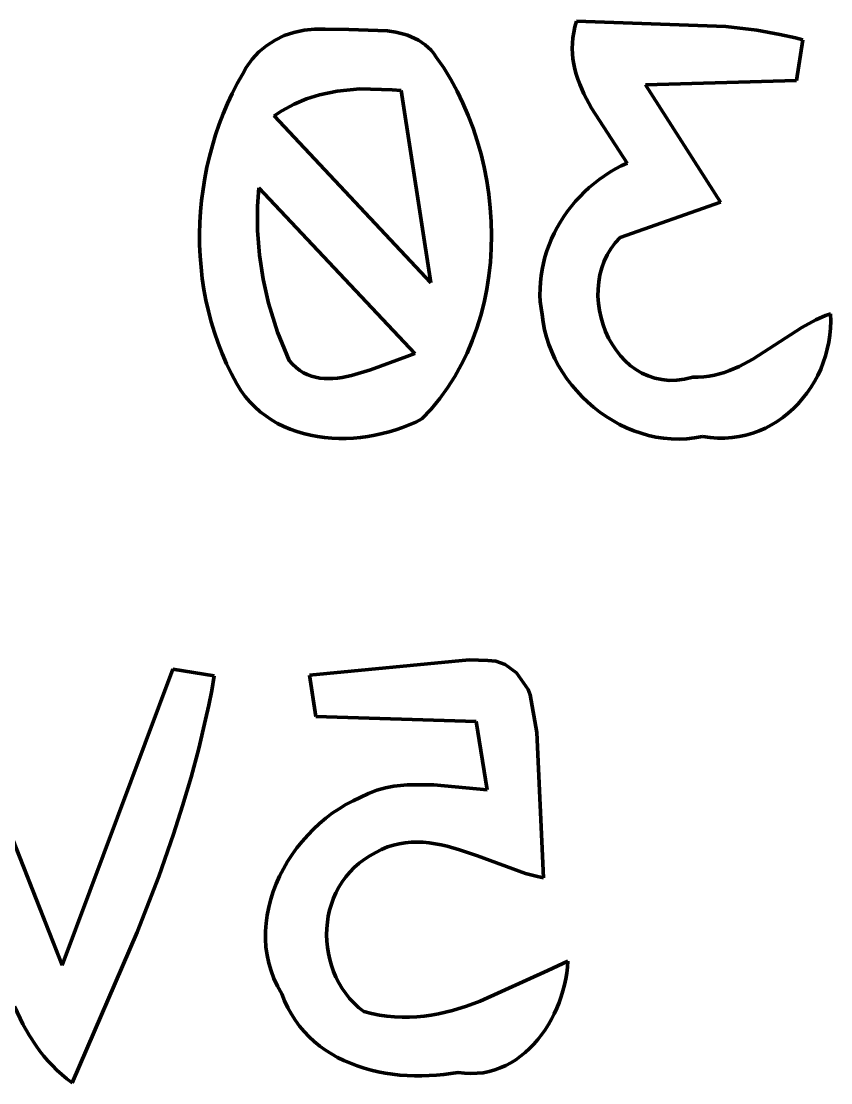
# Model space of a CAD drawing. Header units: millimetres. Extents: x 0 to 18.7, y 0 to 10.7.
# Drawn here: x 9.226 to 10.376, y 6.345 to 7.853 of the extents above; entities that cross this region are included whole.
import ezdxf

# ---------------------------------------------------------------- set-up
doc = ezdxf.new("R2010")
doc.units = ezdxf.units.MM
doc.layers.add('color#000000ff', color=7, linetype='CONTINUOUS', lineweight=100)
doc.layers.add('color#ffffffff', color=7, linetype='CONTINUOUS', lineweight=100)

msp = doc.modelspace()

# ---------------------------------------------------------------- linework, layer by layer
at = {"layer": 'color#000000ff'}
for p, q in [((9.6281, 7.8403), (9.6429, 7.8418)), ((9.6429, 7.8418), (9.658, 7.8416)), ((9.658, 7.8416), (9.6919, 7.8413)), ((9.6919, 7.8413), (9.7465, 7.8395)), ((10.0111, 7.8373), (10.0129, 7.8452)), ((10.0129, 7.8452), (10.0152, 7.8531)), ((10.0152, 7.8531), (10.227, 7.8454)), ((10.227, 7.8454), (10.2712, 7.8402)), ((9.5751, 7.8188), (9.5871, 7.8264)), ((9.5871, 7.8264), (9.6001, 7.8326)), ((9.6001, 7.8326), (9.6138, 7.8372)), ((9.6138, 7.8372), (9.6281, 7.8403)), ((9.7465, 7.8395), (9.7583, 7.8376)), ((9.7583, 7.8376), (9.7697, 7.8349)), ((9.7697, 7.8349), (9.7752, 7.8331)), ((9.7752, 7.8331), (9.7805, 7.8311)), ((9.7805, 7.8311), (9.7857, 7.8287)), ((9.7857, 7.8287), (9.7907, 7.8261)), ((9.7907, 7.8261), (9.7955, 7.8231)), ((10.0092, 7.822), (10.0099, 7.8296)), ((10.0099, 7.8296), (10.0111, 7.8373)), ((10.2712, 7.8402), (10.3041, 7.8344)), ((10.3041, 7.8344), (10.3259, 7.8294)), ((10.3259, 7.8294), (10.3367, 7.8266)), ((10.3367, 7.8266), (10.3274, 7.7689)), ((9.5641, 7.8096), (9.5751, 7.8188)), ((9.7955, 7.8231), (9.8001, 7.8197)), ((9.8001, 7.8197), (9.8044, 7.816)), ((9.8044, 7.816), (9.8086, 7.8118)), ((9.8086, 7.8118), (9.8124, 7.8072)), ((10.0091, 7.8144), (10.0092, 7.822)), ((10.0094, 7.807), (10.0091, 7.8144)), ((9.5458, 7.7872), (9.5543, 7.7991)), ((9.5543, 7.7991), (9.5641, 7.8096)), ((9.8124, 7.8072), (9.816, 7.8022)), ((9.816, 7.8022), (9.8266, 7.7867)), ((10.0101, 7.7996), (10.0094, 7.807)), ((10.0113, 7.7923), (10.0101, 7.7996)), ((9.541, 7.7786), (9.5458, 7.7872)), ((9.8266, 7.7867), (9.8364, 7.7705)), ((10.0129, 7.7851), (10.0113, 7.7923)), ((10.0148, 7.778), (10.0129, 7.7851)), ((9.5333, 7.7647), (9.541, 7.7786)), ((9.8364, 7.7705), (9.8454, 7.7539)), ((10.0171, 7.7709), (10.0148, 7.778)), ((10.0197, 7.7639), (10.0171, 7.7709)), ((10.3274, 7.7689), (10.1133, 7.7628)), ((9.5196, 7.7361), (9.5262, 7.7505)), ((9.5262, 7.7505), (9.5333, 7.7647)), ((9.6754, 7.7538), (9.6502, 7.7485)), ((9.7076, 7.757), (9.6754, 7.7538)), ((9.7532, 7.7558), (9.7076, 7.757)), ((9.7662, 7.7545), (9.7532, 7.7558)), ((9.8082, 7.4815), (9.7662, 7.7545)), ((9.8454, 7.7539), (9.8538, 7.7368)), ((10.0257, 7.7501), (10.0197, 7.7639)), ((10.1133, 7.7628), (10.2194, 7.5961)), ((9.5134, 7.7215), (9.5196, 7.7361)), ((9.6139, 7.7352), (9.5967, 7.7259)), ((9.6318, 7.7427), (9.6139, 7.7352)), ((9.6502, 7.7485), (9.6318, 7.7427)), ((9.8538, 7.7368), (9.8613, 7.7192)), ((10.0365, 7.7298), (10.0257, 7.7501)), ((9.5078, 7.7067), (9.5134, 7.7215)), ((9.5967, 7.7259), (9.5855, 7.7186)), ((10.0869, 7.6515), (10.0365, 7.7298)), ((9.5026, 7.6916), (9.5078, 7.7067)), ((9.5855, 7.7186), (9.8082, 7.4815)), ((9.8613, 7.7192), (9.8682, 7.7013)), ((9.498, 7.6764), (9.5026, 7.6916)), ((9.8682, 7.7013), (9.8742, 7.683)), ((9.4939, 7.6611), (9.498, 7.6764)), ((9.8742, 7.683), (9.8795, 7.6644)), ((9.4903, 7.6456), (9.4939, 7.6611)), ((9.8795, 7.6644), (9.884, 7.6456)), ((9.4872, 7.63), (9.4903, 7.6456)), ((9.884, 7.6456), (9.8877, 7.6265)), ((10.0705, 7.6433), (10.0786, 7.6476)), ((10.0786, 7.6476), (10.0869, 7.6515)), ((9.4847, 7.6144), (9.4872, 7.63)), ((10.0475, 7.6284), (10.0549, 7.6337)), ((10.0549, 7.6337), (10.0626, 7.6387)), ((10.0626, 7.6387), (10.0705, 7.6433)), ((9.5638, 7.6165), (9.562, 7.5904)), ((9.7857, 7.381), (9.5638, 7.6165)), ((9.8877, 7.6265), (9.8906, 7.6073)), ((10.0265, 7.6106), (10.0333, 7.6168)), ((10.0333, 7.6168), (10.0402, 7.6227)), ((10.0402, 7.6227), (10.0475, 7.6284)), ((9.4827, 7.5986), (9.4847, 7.6144)), ((9.8906, 7.6073), (9.8927, 7.5881)), ((10.0139, 7.5973), (10.0201, 7.6041)), ((10.0201, 7.6041), (10.0265, 7.6106)), ((9.4812, 7.5828), (9.4827, 7.5986)), ((9.562, 7.5904), (9.5621, 7.5557)), ((9.8927, 7.5881), (9.894, 7.5687)), ((10.0024, 7.5831), (10.008, 7.5903)), ((10.008, 7.5903), (10.0139, 7.5973)), ((10.2194, 7.5961), (10.0773, 7.5457)), ((9.4802, 7.567), (9.4812, 7.5828)), ((9.9922, 7.568), (9.9972, 7.5756)), ((9.9972, 7.5756), (10.0024, 7.5831)), ((9.4798, 7.5511), (9.4802, 7.567)), ((9.5621, 7.5557), (9.5647, 7.521)), ((9.894, 7.5687), (9.8944, 7.5493)), ((9.9834, 7.552), (9.9877, 7.5601)), ((9.9877, 7.5601), (9.9922, 7.568)), ((9.4799, 7.5353), (9.4798, 7.5511)), ((9.8944, 7.5493), (9.8941, 7.53)), ((9.9761, 7.5354), (9.9796, 7.5438)), ((9.9796, 7.5438), (9.9834, 7.552)), ((10.0773, 7.5457), (10.0702, 7.5381)), ((9.4806, 7.5194), (9.4799, 7.5353)), ((9.8941, 7.53), (9.8928, 7.5107)), ((9.9703, 7.5182), (9.973, 7.5269)), ((9.973, 7.5269), (9.9761, 7.5354)), ((10.064, 7.53), (10.0587, 7.5213)), ((10.0702, 7.5381), (10.064, 7.53)), ((9.4818, 7.5036), (9.4806, 7.5194)), ((9.5647, 7.521), (9.57, 7.4866)), ((9.8928, 7.5107), (9.8907, 7.4916)), ((9.9661, 7.5005), (9.968, 7.5094)), ((9.968, 7.5094), (9.9703, 7.5182)), ((10.0544, 7.5122), (10.0509, 7.5027)), ((10.0587, 7.5213), (10.0544, 7.5122)), ((9.4836, 7.4879), (9.4818, 7.5036)), ((9.9647, 7.4915), (9.9661, 7.5005)), ((10.0509, 7.5027), (10.0483, 7.4929)), ((9.4859, 7.4722), (9.4836, 7.4879)), ((9.57, 7.4866), (9.5777, 7.4527)), ((9.8907, 7.4916), (9.8878, 7.4726)), ((9.9633, 7.4733), (9.9638, 7.4825)), ((9.9638, 7.4825), (9.9647, 7.4915)), ((10.0466, 7.4829), (10.0457, 7.4727)), ((10.0483, 7.4929), (10.0466, 7.4829)), ((9.4888, 7.4567), (9.4859, 7.4722)), ((9.8878, 7.4726), (9.8839, 7.4538)), ((9.9632, 7.4641), (9.9633, 7.4733)), ((9.9637, 7.4549), (9.9632, 7.4641)), ((10.0457, 7.4727), (10.0456, 7.4625)), ((9.4923, 7.4412), (9.4888, 7.4567)), ((9.5777, 7.4527), (9.5906, 7.4113)), ((9.8839, 7.4538), (9.8792, 7.4353)), ((9.9647, 7.4456), (9.9637, 7.4549)), ((10.0456, 7.4625), (10.0462, 7.4522)), ((10.0462, 7.4522), (10.0477, 7.442)), ((9.4963, 7.4259), (9.4923, 7.4412)), ((9.8792, 7.4353), (9.8736, 7.4171)), ((9.9661, 7.4364), (9.9647, 7.4456)), ((9.9676, 7.4255), (9.9661, 7.4364)), ((10.0477, 7.442), (10.0499, 7.4319)), ((10.3551, 7.4289), (10.3689, 7.435)), ((10.3689, 7.435), (10.3759, 7.4376)), ((10.3759, 7.4376), (10.3762, 7.4273)), ((9.5009, 7.4108), (9.4963, 7.4259)), ((9.9697, 7.4148), (9.9676, 7.4255)), ((10.0499, 7.4319), (10.0528, 7.422)), ((10.0528, 7.422), (10.0564, 7.4124)), ((10.3352, 7.4181), (10.3551, 7.4289)), ((10.3762, 7.4273), (10.3759, 7.4171)), ((9.5061, 7.3958), (9.5009, 7.4108)), ((9.5906, 7.4113), (9.6072, 7.3712)), ((9.8736, 7.4171), (9.8671, 7.3993)), ((9.9724, 7.4042), (9.9697, 7.4148)), ((9.9758, 7.3938), (9.9724, 7.4042)), ((10.0564, 7.4124), (10.0607, 7.4031)), ((10.2655, 7.3731), (10.3352, 7.4181)), ((10.3749, 7.4071), (10.3734, 7.3971)), ((10.3759, 7.4171), (10.3749, 7.4071)), ((9.5119, 7.381), (9.5061, 7.3958)), ((9.8671, 7.3993), (9.8597, 7.3818)), ((9.9799, 7.3836), (9.9758, 7.3938)), ((10.0607, 7.4031), (10.0656, 7.3942)), ((10.0656, 7.3942), (10.0712, 7.3858)), ((10.3734, 7.3971), (10.3713, 7.3873)), ((9.5182, 7.3664), (9.5119, 7.381)), ((9.7223, 7.3579), (9.7739, 7.3771)), ((9.7739, 7.3771), (9.7857, 7.381)), ((9.8597, 7.3818), (9.8514, 7.3649)), ((9.9845, 7.3736), (9.9799, 7.3836)), ((9.9896, 7.3638), (9.9845, 7.3736)), ((10.0712, 7.3858), (10.0774, 7.3779)), ((10.0774, 7.3779), (10.0842, 7.3706)), ((10.3687, 7.3776), (10.3656, 7.3682)), ((10.3713, 7.3873), (10.3687, 7.3776)), ((9.5251, 7.3521), (9.5182, 7.3664)), ((9.6072, 7.3712), (9.6119, 7.3658)), ((9.6119, 7.3658), (9.6168, 7.3612)), ((9.6168, 7.3612), (9.622, 7.3572)), ((9.8514, 7.3649), (9.8421, 7.3483)), ((9.9954, 7.3544), (9.9896, 7.3638)), ((10.0842, 7.3706), (10.0915, 7.3641)), ((10.0915, 7.3641), (10.0994, 7.3583)), ((10.0994, 7.3583), (10.1079, 7.3533)), ((10.2323, 7.3568), (10.2459, 7.3626)), ((10.2459, 7.3626), (10.2655, 7.3731)), ((10.3619, 7.3589), (10.3577, 7.35)), ((10.3656, 7.3682), (10.3619, 7.3589)), ((9.5327, 7.338), (9.5251, 7.3521)), ((9.622, 7.3572), (9.6273, 7.3539)), ((9.6273, 7.3539), (9.6328, 7.3512)), ((9.6328, 7.3512), (9.6385, 7.349)), ((9.6385, 7.349), (9.6444, 7.3474)), ((9.6444, 7.3474), (9.6504, 7.3463)), ((9.6504, 7.3463), (9.6566, 7.3456)), ((9.6566, 7.3456), (9.6629, 7.3454)), ((9.6629, 7.3454), (9.6692, 7.3456)), ((9.6692, 7.3456), (9.6757, 7.3462)), ((9.6757, 7.3462), (9.6822, 7.3471)), ((9.6822, 7.3471), (9.6955, 7.3498)), ((9.6955, 7.3498), (9.7223, 7.3579)), ((9.8421, 7.3483), (9.8319, 7.3324)), ((10.0016, 7.3452), (9.9954, 7.3544)), ((10.0083, 7.3364), (10.0016, 7.3452)), ((10.1079, 7.3533), (10.1168, 7.3492)), ((10.1168, 7.3492), (10.1263, 7.346)), ((10.1263, 7.346), (10.1362, 7.344)), ((10.1362, 7.344), (10.1466, 7.343)), ((10.1466, 7.343), (10.1574, 7.3432)), ((10.1574, 7.3432), (10.1685, 7.3446)), ((10.1685, 7.3446), (10.1801, 7.3474)), ((10.1801, 7.3474), (10.1881, 7.3474)), ((10.1881, 7.3474), (10.1959, 7.348)), ((10.1959, 7.348), (10.2035, 7.349)), ((10.2035, 7.349), (10.2109, 7.3504)), ((10.2109, 7.3504), (10.2182, 7.3522)), ((10.2182, 7.3522), (10.2253, 7.3543)), ((10.2253, 7.3543), (10.2323, 7.3568)), ((10.3577, 7.35), (10.3531, 7.3412)), ((9.5384, 7.3288), (9.5327, 7.338)), ((9.5446, 7.3203), (9.5384, 7.3288)), ((9.8319, 7.3324), (9.8208, 7.317)), ((10.0154, 7.3279), (10.0083, 7.3364)), ((10.3479, 7.3328), (10.3424, 7.3248)), ((10.3531, 7.3412), (10.3479, 7.3328)), ((9.5512, 7.3125), (9.5446, 7.3203)), ((9.8208, 7.317), (9.8087, 7.3023)), ((10.023, 7.3198), (10.0154, 7.3279)), ((10.031, 7.3121), (10.023, 7.3198)), ((10.3363, 7.3171), (10.3299, 7.3097)), ((10.3424, 7.3248), (10.3363, 7.3171)), ((9.5583, 7.3052), (9.5512, 7.3125)), ((9.5658, 7.2985), (9.5583, 7.3052)), ((9.5737, 7.2924), (9.5658, 7.2985)), ((9.8087, 7.3023), (9.7956, 7.2882)), ((10.0394, 7.3048), (10.031, 7.3121)), ((10.0482, 7.298), (10.0394, 7.3048)), ((10.0572, 7.2916), (10.0482, 7.298)), ((10.3231, 7.3028), (10.3159, 7.2963)), ((10.3299, 7.3097), (10.3231, 7.3028)), ((9.582, 7.2868), (9.5737, 7.2924)), ((9.5905, 7.2818), (9.582, 7.2868)), ((9.7867, 7.2838), (9.7776, 7.2798)), ((9.7956, 7.2882), (9.7867, 7.2838)), ((10.0666, 7.2858), (10.0572, 7.2916)), ((10.0763, 7.2804), (10.0666, 7.2858)), ((10.3003, 7.2847), (10.292, 7.2797)), ((10.3083, 7.2903), (10.3003, 7.2847)), ((10.3159, 7.2963), (10.3083, 7.2903)), ((9.5994, 7.2774), (9.5905, 7.2818)), ((9.6086, 7.2735), (9.5994, 7.2774)), ((9.6179, 7.2702), (9.6086, 7.2735)), ((9.6275, 7.2673), (9.6179, 7.2702)), ((9.7489, 7.2699), (9.739, 7.2673)), ((9.7587, 7.2728), (9.7489, 7.2699)), ((9.7682, 7.2761), (9.7587, 7.2728)), ((9.7776, 7.2798), (9.7682, 7.2761)), ((10.0862, 7.2756), (10.0763, 7.2804)), ((10.0964, 7.2714), (10.0862, 7.2756)), ((10.1067, 7.2678), (10.0964, 7.2714)), ((10.1173, 7.2648), (10.1067, 7.2678)), ((10.2653, 7.2679), (10.2558, 7.2652)), ((10.2745, 7.2713), (10.2653, 7.2679)), ((10.2834, 7.2752), (10.2745, 7.2713)), ((10.292, 7.2797), (10.2834, 7.2752)), ((9.6373, 7.265), (9.6275, 7.2673)), ((9.6472, 7.2632), (9.6373, 7.265)), ((9.6573, 7.2618), (9.6472, 7.2632)), ((9.6675, 7.2609), (9.6573, 7.2618)), ((9.6777, 7.2605), (9.6675, 7.2609)), ((9.688, 7.2606), (9.6777, 7.2605)), ((9.6982, 7.2611), (9.688, 7.2606)), ((9.7085, 7.262), (9.6982, 7.2611)), ((9.7187, 7.2634), (9.7085, 7.262)), ((9.7289, 7.2651), (9.7187, 7.2634)), ((9.739, 7.2673), (9.7289, 7.2651)), ((10.128, 7.2624), (10.1173, 7.2648)), ((10.1388, 7.2607), (10.128, 7.2624)), ((10.1497, 7.2597), (10.1388, 7.2607)), ((10.1607, 7.2595), (10.1497, 7.2597)), ((10.1718, 7.26), (10.1607, 7.2595)), ((10.1829, 7.2612), (10.1718, 7.26)), ((10.194, 7.2633), (10.1829, 7.2612)), ((10.2048, 7.2617), (10.194, 7.2633)), ((10.2154, 7.261), (10.2048, 7.2617)), ((10.2258, 7.261), (10.2154, 7.261)), ((10.236, 7.2617), (10.2258, 7.261)), ((10.246, 7.2631), (10.236, 7.2617)), ((10.2558, 7.2652), (10.246, 7.2631)), ((9.6357, 6.9244), (9.8626, 6.9458)), ((9.8626, 6.9458), (9.889, 6.9451)), ((9.889, 6.9451), (9.9004, 6.944)), ((9.9004, 6.944), (9.9137, 6.9392)), ((9.9137, 6.9392), (9.9298, 6.9275)), ((9.2845, 6.5121), (9.4419, 6.933)), ((9.4419, 6.933), (9.5007, 6.9233)), ((9.5007, 6.9233), (9.497, 6.9025)), ((9.6449, 6.8654), (9.6357, 6.9244)), ((9.9298, 6.9275), (9.9463, 6.9041)), ((9.497, 6.9025), (9.4929, 6.8818)), ((9.9463, 6.9041), (9.9495, 6.8963)), ((9.9495, 6.8963), (9.9588, 6.843)), ((9.4929, 6.8818), (9.4884, 6.8611)), ((9.4884, 6.8611), (9.4786, 6.82)), ((9.8727, 6.8584), (9.6449, 6.8654)), ((9.1523, 6.8474), (9.2845, 6.5121)), ((9.8883, 6.7612), (9.8727, 6.8584)), ((9.9588, 6.843), (9.9681, 6.6363)), ((9.4786, 6.82), (9.4677, 6.7792)), ((9.4677, 6.7792), (9.4557, 6.7386)), ((9.708, 6.7506), (9.7197, 6.7562)), ((9.7197, 6.7562), (9.7315, 6.7607)), ((9.7315, 6.7607), (9.7436, 6.7641)), ((9.7436, 6.7641), (9.7558, 6.7665)), ((9.7558, 6.7665), (9.7745, 6.7687)), ((9.7745, 6.7687), (9.8124, 6.7686)), ((9.8124, 6.7686), (9.8883, 6.7612)), ((9.6778, 6.7346), (9.6877, 6.7406)), ((9.6877, 6.7406), (9.6977, 6.7459)), ((9.6977, 6.7459), (9.708, 6.7506)), ((9.4557, 6.7386), (9.4428, 6.6983)), ((9.659, 6.7211), (9.6683, 6.7281)), ((9.6683, 6.7281), (9.6778, 6.7346)), ((9.6415, 6.7055), (9.6501, 6.7135)), ((9.6501, 6.7135), (9.659, 6.7211)), ((9.4428, 6.6983), (9.4218, 6.6383)), ((9.6255, 6.6882), (9.6333, 6.6971)), ((9.6333, 6.6971), (9.6415, 6.7055)), ((9.6181, 6.6789), (9.6255, 6.6882)), ((9.7466, 6.6802), (9.7382, 6.6767)), ((9.755, 6.6829), (9.7466, 6.6802)), ((9.7634, 6.6849), (9.755, 6.6829)), ((9.7718, 6.6863), (9.7634, 6.6849)), ((9.7803, 6.687), (9.7718, 6.6863)), ((9.7888, 6.6872), (9.7803, 6.687)), ((9.7973, 6.6869), (9.7888, 6.6872)), ((9.8058, 6.6861), (9.7973, 6.6869)), ((9.8144, 6.6848), (9.8058, 6.6861)), ((9.8229, 6.6832), (9.8144, 6.6848)), ((9.8315, 6.6812), (9.8229, 6.6832)), ((9.8487, 6.6763), (9.8315, 6.6812)), ((9.6048, 6.6594), (9.6112, 6.6693)), ((9.6112, 6.6693), (9.6181, 6.6789)), ((9.7217, 6.6674), (9.7137, 6.6624)), ((9.7299, 6.6725), (9.7217, 6.6674)), ((9.7382, 6.6767), (9.7299, 6.6725)), ((9.8744, 6.6674), (9.8487, 6.6763)), ((9.9428, 6.6427), (9.8744, 6.6674)), ((9.5989, 6.6492), (9.6048, 6.6594)), ((9.6994, 6.651), (9.6931, 6.6446)), ((9.7063, 6.657), (9.6994, 6.651)), ((9.7137, 6.6624), (9.7063, 6.657)), ((9.4218, 6.6383), (9.3913, 6.5591)), ((9.5887, 6.628), (9.5935, 6.6387)), ((9.5935, 6.6387), (9.5989, 6.6492)), ((9.6874, 6.6378), (9.6822, 6.6306)), ((9.6931, 6.6446), (9.6874, 6.6378)), ((9.9597, 6.6381), (9.9428, 6.6427)), ((9.9681, 6.6363), (9.9597, 6.6381)), ((9.5845, 6.6171), (9.5887, 6.628)), ((9.6775, 6.6231), (9.6735, 6.6153)), ((9.6822, 6.6306), (9.6775, 6.6231)), ((9.578, 6.5948), (9.5809, 6.606)), ((9.5809, 6.606), (9.5845, 6.6171)), ((9.6699, 6.6073), (9.6669, 6.599)), ((9.6735, 6.6153), (9.6699, 6.6073)), ((9.5758, 6.5835), (9.578, 6.5948)), ((9.6645, 6.5905), (9.6626, 6.5819)), ((9.6669, 6.599), (9.6645, 6.5905)), ((9.5742, 6.5722), (9.5758, 6.5835)), ((9.6626, 6.5819), (9.6613, 6.5732)), ((9.3913, 6.5591), (9.299, 6.3453)), ((9.5734, 6.5608), (9.5742, 6.5722)), ((9.5734, 6.5493), (9.5734, 6.5608)), ((9.6605, 6.5643), (9.6602, 6.5555)), ((9.6613, 6.5732), (9.6605, 6.5643)), ((9.5741, 6.538), (9.5734, 6.5493)), ((9.6602, 6.5555), (9.6605, 6.5466)), ((9.6605, 6.5466), (9.6613, 6.5377)), ((9.5756, 6.5266), (9.5741, 6.538)), ((9.6613, 6.5377), (9.6627, 6.5289)), ((9.6627, 6.5289), (9.6646, 6.5202)), ((9.578, 6.5154), (9.5756, 6.5266)), ((9.5813, 6.5042), (9.578, 6.5154)), ((9.6646, 6.5202), (9.667, 6.5117)), ((9.9742, 6.5048), (10.0029, 6.5178)), ((10.0029, 6.5178), (10.0023, 6.5095)), ((9.5854, 6.4932), (9.5813, 6.5042)), ((9.667, 6.5117), (9.67, 6.5033)), ((9.67, 6.5033), (9.6735, 6.4951)), ((9.8783, 6.4612), (9.9742, 6.5048)), ((10.0013, 6.5012), (9.9999, 6.4928)), ((10.0023, 6.5095), (10.0013, 6.5012)), ((9.5905, 6.4824), (9.5854, 6.4932)), ((9.6735, 6.4951), (9.6776, 6.4871)), ((9.6776, 6.4871), (9.6822, 6.4794)), ((9.9981, 6.4844), (9.9959, 6.476)), ((9.9999, 6.4928), (9.9981, 6.4844)), ((9.5965, 6.4718), (9.5905, 6.4824)), ((9.6005, 6.4615), (9.5965, 6.4718)), ((9.6822, 6.4794), (9.6873, 6.4721)), ((9.6873, 6.4721), (9.6929, 6.4651)), ((9.9959, 6.476), (9.9933, 6.4677)), ((9.6051, 6.4518), (9.6005, 6.4615)), ((9.6929, 6.4651), (9.6991, 6.4584)), ((9.6991, 6.4584), (9.7057, 6.4522)), ((9.839, 6.448), (9.8587, 6.4541)), ((9.8587, 6.4541), (9.8783, 6.4612)), ((9.9904, 6.4594), (9.9871, 6.4513)), ((9.9933, 6.4677), (9.9904, 6.4594)), ((9.2289, 6.4287), (9.2169, 6.4534)), ((9.6102, 6.4425), (9.6051, 6.4518)), ((9.6158, 6.4338), (9.6102, 6.4425)), ((9.7057, 6.4522), (9.713, 6.4465)), ((9.713, 6.4465), (9.7241, 6.4437)), ((9.7241, 6.4437), (9.7351, 6.4415)), ((9.7351, 6.4415), (9.7459, 6.4399)), ((9.7459, 6.4399), (9.7567, 6.4389)), ((9.7567, 6.4389), (9.7673, 6.4384)), ((9.7673, 6.4384), (9.7778, 6.4384)), ((9.7778, 6.4384), (9.7882, 6.439)), ((9.7882, 6.439), (9.7986, 6.44)), ((9.7986, 6.44), (9.8088, 6.4414)), ((9.8088, 6.4414), (9.8189, 6.4432)), ((9.8189, 6.4432), (9.829, 6.4454)), ((9.829, 6.4454), (9.839, 6.448)), ((9.9834, 6.4433), (9.9794, 6.4355)), ((9.9871, 6.4513), (9.9834, 6.4433)), ((9.2378, 6.4128), (9.2289, 6.4287)), ((9.6218, 6.4256), (9.6158, 6.4338)), ((9.6284, 6.4179), (9.6218, 6.4256)), ((9.9751, 6.4279), (9.9704, 6.4205)), ((9.9794, 6.4355), (9.9751, 6.4279)), ((9.2477, 6.3976), (9.2378, 6.4128)), ((9.6354, 6.4106), (9.6284, 6.4179)), ((9.6427, 6.4038), (9.6354, 6.4106)), ((9.9654, 6.4134), (9.9601, 6.4066)), ((9.9704, 6.4205), (9.9654, 6.4134)), ((9.253, 6.3903), (9.2477, 6.3976)), ((9.6505, 6.3975), (9.6427, 6.4038)), ((9.6586, 6.3917), (9.6505, 6.3975)), ((9.9485, 6.394), (9.9423, 6.3882)), ((9.9544, 6.4001), (9.9485, 6.394)), ((9.9601, 6.4066), (9.9544, 6.4001)), ((9.2586, 6.3832), (9.253, 6.3903)), ((9.2645, 6.3763), (9.2586, 6.3832)), ((9.6671, 6.3863), (9.6586, 6.3917)), ((9.6758, 6.3814), (9.6671, 6.3863)), ((9.6848, 6.377), (9.6758, 6.3814)), ((9.9357, 6.3829), (9.9289, 6.378)), ((9.9423, 6.3882), (9.9357, 6.3829)), ((9.2707, 6.3696), (9.2645, 6.3763)), ((9.2772, 6.3631), (9.2707, 6.3696)), ((9.2841, 6.3569), (9.2772, 6.3631)), ((9.6941, 6.3729), (9.6848, 6.377)), ((9.7036, 6.3693), (9.6941, 6.3729)), ((9.7134, 6.3661), (9.7036, 6.3693)), ((9.7233, 6.3634), (9.7134, 6.3661)), ((9.7333, 6.361), (9.7233, 6.3634)), ((9.899, 6.3635), (9.8909, 6.3612)), ((9.9069, 6.3663), (9.899, 6.3635)), ((9.9145, 6.3697), (9.9069, 6.3663)), ((9.9218, 6.3736), (9.9145, 6.3697)), ((9.9289, 6.378), (9.9218, 6.3736)), ((9.2914, 6.3509), (9.2841, 6.3569)), ((9.299, 6.3453), (9.2914, 6.3509)), ((9.7435, 6.3591), (9.7333, 6.361)), ((9.7538, 6.3575), (9.7435, 6.3591)), ((9.7642, 6.3563), (9.7538, 6.3575)), ((9.7746, 6.3556), (9.7642, 6.3563)), ((9.785, 6.3551), (9.7746, 6.3556)), ((9.7955, 6.3551), (9.785, 6.3551)), ((9.8059, 6.3554), (9.7955, 6.3551)), ((9.8163, 6.3561), (9.8059, 6.3554)), ((9.8266, 6.3571), (9.8163, 6.3561)), ((9.8368, 6.3584), (9.8266, 6.3571)), ((9.8468, 6.3601), (9.8368, 6.3584)), ((9.8561, 6.3589), (9.8468, 6.3601)), ((9.8651, 6.3585), (9.8561, 6.3589)), ((9.8739, 6.3587), (9.8651, 6.3585)), ((9.8825, 6.3596), (9.8739, 6.3587)), ((9.8909, 6.3612), (9.8825, 6.3596))]:
    msp.add_line(p, q, dxfattribs=at)
at = {"layer": 'color#ffffffff'}
for p, q in [((9.6429, 7.8418), (9.6281, 7.8403)), ((9.658, 7.8416), (9.6429, 7.8418)), ((9.6919, 7.8413), (9.658, 7.8416)), ((9.7465, 7.8395), (9.6919, 7.8413)), ((10.0129, 7.8452), (10.0111, 7.8373)), ((10.0152, 7.8531), (10.0129, 7.8452)), ((10.227, 7.8454), (10.0152, 7.8531)), ((10.2712, 7.8402), (10.227, 7.8454)), ((9.5871, 7.8264), (9.5751, 7.8188)), ((9.6001, 7.8326), (9.5871, 7.8264)), ((9.6138, 7.8372), (9.6001, 7.8326)), ((9.6281, 7.8403), (9.6138, 7.8372)), ((9.7583, 7.8376), (9.7465, 7.8395)), ((9.7697, 7.8349), (9.7583, 7.8376)), ((9.7752, 7.8331), (9.7697, 7.8349)), ((9.7805, 7.8311), (9.7752, 7.8331)), ((9.7857, 7.8287), (9.7805, 7.8311)), ((9.7907, 7.8261), (9.7857, 7.8287)), ((9.7955, 7.8231), (9.7907, 7.8261)), ((10.0099, 7.8296), (10.0092, 7.822)), ((10.0111, 7.8373), (10.0099, 7.8296)), ((10.3041, 7.8344), (10.2712, 7.8402)), ((10.3259, 7.8294), (10.3041, 7.8344)), ((10.3367, 7.8266), (10.3259, 7.8294)), ((10.3274, 7.7689), (10.3367, 7.8266)), ((9.5751, 7.8188), (9.5641, 7.8096)), ((9.8001, 7.8197), (9.7955, 7.8231)), ((9.8044, 7.816), (9.8001, 7.8197)), ((9.8086, 7.8118), (9.8044, 7.816)), ((9.8124, 7.8072), (9.8086, 7.8118)), ((10.0092, 7.822), (10.0091, 7.8144)), ((10.0091, 7.8144), (10.0094, 7.807)), ((9.5543, 7.7991), (9.5458, 7.7872)), ((9.5641, 7.8096), (9.5543, 7.7991)), ((9.816, 7.8022), (9.8124, 7.8072)), ((9.8266, 7.7867), (9.816, 7.8022)), ((10.0094, 7.807), (10.0101, 7.7996)), ((10.0101, 7.7996), (10.0113, 7.7923)), ((9.5458, 7.7872), (9.541, 7.7786)), ((9.8364, 7.7705), (9.8266, 7.7867)), ((10.0113, 7.7923), (10.0129, 7.7851)), ((10.0129, 7.7851), (10.0148, 7.778)), ((9.541, 7.7786), (9.5333, 7.7647)), ((9.8454, 7.7539), (9.8364, 7.7705)), ((10.0148, 7.778), (10.0171, 7.7709)), ((10.0171, 7.7709), (10.0197, 7.7639)), ((10.1133, 7.7628), (10.3274, 7.7689)), ((9.5262, 7.7505), (9.5196, 7.7361)), ((9.5333, 7.7647), (9.5262, 7.7505)), ((9.6502, 7.7485), (9.6754, 7.7538)), ((9.6754, 7.7538), (9.7076, 7.757)), ((9.7076, 7.757), (9.7532, 7.7558)), ((9.7532, 7.7558), (9.7662, 7.7545)), ((9.7662, 7.7545), (9.8082, 7.4815)), ((9.8538, 7.7368), (9.8454, 7.7539)), ((10.0197, 7.7639), (10.0257, 7.7501)), ((10.2194, 7.5961), (10.1133, 7.7628)), ((9.5196, 7.7361), (9.5134, 7.7215)), ((9.5967, 7.7259), (9.6139, 7.7352)), ((9.6139, 7.7352), (9.6318, 7.7427)), ((9.6318, 7.7427), (9.6502, 7.7485)), ((9.8613, 7.7192), (9.8538, 7.7368)), ((10.0257, 7.7501), (10.0365, 7.7298)), ((9.5134, 7.7215), (9.5078, 7.7067)), ((9.5855, 7.7186), (9.5967, 7.7259)), ((10.0365, 7.7298), (10.0869, 7.6515)), ((9.5078, 7.7067), (9.5026, 7.6916)), ((9.8082, 7.4815), (9.5855, 7.7186)), ((9.8682, 7.7013), (9.8613, 7.7192)), ((9.5026, 7.6916), (9.498, 7.6764)), ((9.8742, 7.683), (9.8682, 7.7013)), ((9.498, 7.6764), (9.4939, 7.6611)), ((9.8795, 7.6644), (9.8742, 7.683)), ((9.4939, 7.6611), (9.4903, 7.6456)), ((9.884, 7.6456), (9.8795, 7.6644)), ((9.4903, 7.6456), (9.4872, 7.63)), ((9.8877, 7.6265), (9.884, 7.6456)), ((10.0786, 7.6476), (10.0705, 7.6433)), ((10.0869, 7.6515), (10.0786, 7.6476)), ((9.4872, 7.63), (9.4847, 7.6144)), ((10.0549, 7.6337), (10.0475, 7.6284)), ((10.0626, 7.6387), (10.0549, 7.6337)), ((10.0705, 7.6433), (10.0626, 7.6387)), ((9.562, 7.5904), (9.5638, 7.6165)), ((9.5638, 7.6165), (9.7857, 7.381)), ((9.8906, 7.6073), (9.8877, 7.6265)), ((10.0333, 7.6168), (10.0265, 7.6106)), ((10.0402, 7.6227), (10.0333, 7.6168)), ((10.0475, 7.6284), (10.0402, 7.6227)), ((9.4847, 7.6144), (9.4827, 7.5986)), ((9.8927, 7.5881), (9.8906, 7.6073)), ((10.0201, 7.6041), (10.0139, 7.5973)), ((10.0265, 7.6106), (10.0201, 7.6041)), ((9.4827, 7.5986), (9.4812, 7.5828)), ((9.5621, 7.5557), (9.562, 7.5904)), ((9.894, 7.5687), (9.8927, 7.5881)), ((10.008, 7.5903), (10.0024, 7.5831)), ((10.0139, 7.5973), (10.008, 7.5903)), ((10.0773, 7.5457), (10.2194, 7.5961)), ((9.4812, 7.5828), (9.4802, 7.567)), ((9.9972, 7.5756), (9.9922, 7.568)), ((10.0024, 7.5831), (9.9972, 7.5756)), ((9.4802, 7.567), (9.4798, 7.5511)), ((9.5647, 7.521), (9.5621, 7.5557)), ((9.8944, 7.5493), (9.894, 7.5687)), ((9.9877, 7.5601), (9.9834, 7.552)), ((9.9922, 7.568), (9.9877, 7.5601)), ((9.4798, 7.5511), (9.4799, 7.5353)), ((9.8941, 7.53), (9.8944, 7.5493)), ((9.9796, 7.5438), (9.9761, 7.5354)), ((9.9834, 7.552), (9.9796, 7.5438)), ((10.0702, 7.5381), (10.0773, 7.5457)), ((9.4799, 7.5353), (9.4806, 7.5194)), ((9.8928, 7.5107), (9.8941, 7.53)), ((9.973, 7.5269), (9.9703, 7.5182)), ((9.9761, 7.5354), (9.973, 7.5269)), ((10.0587, 7.5213), (10.064, 7.53)), ((10.064, 7.53), (10.0702, 7.5381)), ((9.4806, 7.5194), (9.4818, 7.5036)), ((9.57, 7.4866), (9.5647, 7.521)), ((9.8907, 7.4916), (9.8928, 7.5107)), ((9.968, 7.5094), (9.9661, 7.5005)), ((9.9703, 7.5182), (9.968, 7.5094)), ((10.0509, 7.5027), (10.0544, 7.5122)), ((10.0544, 7.5122), (10.0587, 7.5213)), ((9.4818, 7.5036), (9.4836, 7.4879)), ((9.9661, 7.5005), (9.9647, 7.4915)), ((10.0483, 7.4929), (10.0509, 7.5027)), ((9.4836, 7.4879), (9.4859, 7.4722)), ((9.5777, 7.4527), (9.57, 7.4866)), ((9.8878, 7.4726), (9.8907, 7.4916)), ((9.9638, 7.4825), (9.9633, 7.4733)), ((9.9647, 7.4915), (9.9638, 7.4825)), ((10.0457, 7.4727), (10.0466, 7.4829)), ((10.0466, 7.4829), (10.0483, 7.4929)), ((9.4859, 7.4722), (9.4888, 7.4567)), ((9.8839, 7.4538), (9.8878, 7.4726)), ((9.9633, 7.4733), (9.9632, 7.4641)), ((9.9632, 7.4641), (9.9637, 7.4549)), ((10.0456, 7.4625), (10.0457, 7.4727)), ((9.4888, 7.4567), (9.4923, 7.4412)), ((9.5906, 7.4113), (9.5777, 7.4527)), ((9.8792, 7.4353), (9.8839, 7.4538)), ((9.9637, 7.4549), (9.9647, 7.4456)), ((10.0462, 7.4522), (10.0456, 7.4625)), ((10.0477, 7.442), (10.0462, 7.4522)), ((9.4923, 7.4412), (9.4963, 7.4259)), ((9.8736, 7.4171), (9.8792, 7.4353)), ((9.9647, 7.4456), (9.9661, 7.4364)), ((9.9661, 7.4364), (9.9676, 7.4255)), ((10.0499, 7.4319), (10.0477, 7.442)), ((10.3689, 7.435), (10.3551, 7.4289)), ((10.3759, 7.4376), (10.3689, 7.435)), ((10.3762, 7.4273), (10.3759, 7.4376)), ((9.4963, 7.4259), (9.5009, 7.4108)), ((9.9676, 7.4255), (9.9697, 7.4148)), ((10.0528, 7.422), (10.0499, 7.4319)), ((10.0564, 7.4124), (10.0528, 7.422)), ((10.3551, 7.4289), (10.3352, 7.4181)), ((10.3759, 7.4171), (10.3762, 7.4273)), ((9.5009, 7.4108), (9.5061, 7.3958)), ((9.6072, 7.3712), (9.5906, 7.4113)), ((9.8671, 7.3993), (9.8736, 7.4171)), ((9.9697, 7.4148), (9.9724, 7.4042)), ((9.9724, 7.4042), (9.9758, 7.3938)), ((10.0607, 7.4031), (10.0564, 7.4124)), ((10.3352, 7.4181), (10.2655, 7.3731)), ((10.3734, 7.3971), (10.3749, 7.4071)), ((10.3749, 7.4071), (10.3759, 7.4171)), ((9.5061, 7.3958), (9.5119, 7.381)), ((9.8597, 7.3818), (9.8671, 7.3993)), ((9.9758, 7.3938), (9.9799, 7.3836)), ((10.0656, 7.3942), (10.0607, 7.4031)), ((10.0712, 7.3858), (10.0656, 7.3942)), ((10.3713, 7.3873), (10.3734, 7.3971)), ((9.5119, 7.381), (9.5182, 7.3664)), ((9.7739, 7.3771), (9.7223, 7.3579)), ((9.7857, 7.381), (9.7739, 7.3771)), ((9.8514, 7.3649), (9.8597, 7.3818)), ((9.9799, 7.3836), (9.9845, 7.3736)), ((9.9845, 7.3736), (9.9896, 7.3638)), ((10.0774, 7.3779), (10.0712, 7.3858)), ((10.0842, 7.3706), (10.0774, 7.3779)), ((10.3656, 7.3682), (10.3687, 7.3776)), ((10.3687, 7.3776), (10.3713, 7.3873)), ((9.5182, 7.3664), (9.5251, 7.3521)), ((9.6119, 7.3658), (9.6072, 7.3712)), ((9.6168, 7.3612), (9.6119, 7.3658)), ((9.622, 7.3572), (9.6168, 7.3612)), ((9.8421, 7.3483), (9.8514, 7.3649)), ((9.9896, 7.3638), (9.9954, 7.3544)), ((10.0915, 7.3641), (10.0842, 7.3706)), ((10.0994, 7.3583), (10.0915, 7.3641)), ((10.1079, 7.3533), (10.0994, 7.3583)), ((10.2459, 7.3626), (10.2323, 7.3568)), ((10.2655, 7.3731), (10.2459, 7.3626)), ((10.3577, 7.35), (10.3619, 7.3589)), ((10.3619, 7.3589), (10.3656, 7.3682)), ((9.5251, 7.3521), (9.5327, 7.338)), ((9.6273, 7.3539), (9.622, 7.3572)), ((9.6328, 7.3512), (9.6273, 7.3539)), ((9.6385, 7.349), (9.6328, 7.3512)), ((9.6444, 7.3474), (9.6385, 7.349)), ((9.6504, 7.3463), (9.6444, 7.3474)), ((9.6566, 7.3456), (9.6504, 7.3463)), ((9.6629, 7.3454), (9.6566, 7.3456)), ((9.6692, 7.3456), (9.6629, 7.3454)), ((9.6757, 7.3462), (9.6692, 7.3456)), ((9.6822, 7.3471), (9.6757, 7.3462)), ((9.6955, 7.3498), (9.6822, 7.3471)), ((9.7223, 7.3579), (9.6955, 7.3498)), ((9.8319, 7.3324), (9.8421, 7.3483)), ((9.9954, 7.3544), (10.0016, 7.3452)), ((10.0016, 7.3452), (10.0083, 7.3364)), ((10.1168, 7.3492), (10.1079, 7.3533)), ((10.1263, 7.346), (10.1168, 7.3492)), ((10.1362, 7.344), (10.1263, 7.346)), ((10.1466, 7.343), (10.1362, 7.344)), ((10.1574, 7.3432), (10.1466, 7.343)), ((10.1685, 7.3446), (10.1574, 7.3432)), ((10.1801, 7.3474), (10.1685, 7.3446)), ((10.1881, 7.3474), (10.1801, 7.3474)), ((10.1959, 7.348), (10.1881, 7.3474)), ((10.2035, 7.349), (10.1959, 7.348)), ((10.2109, 7.3504), (10.2035, 7.349)), ((10.2182, 7.3522), (10.2109, 7.3504)), ((10.2253, 7.3543), (10.2182, 7.3522)), ((10.2323, 7.3568), (10.2253, 7.3543)), ((10.3531, 7.3412), (10.3577, 7.35)), ((9.5327, 7.338), (9.5384, 7.3288)), ((9.5384, 7.3288), (9.5446, 7.3203)), ((9.8208, 7.317), (9.8319, 7.3324)), ((10.0083, 7.3364), (10.0154, 7.3279)), ((10.3424, 7.3248), (10.3479, 7.3328)), ((10.3479, 7.3328), (10.3531, 7.3412)), ((9.5446, 7.3203), (9.5512, 7.3125)), ((9.8087, 7.3023), (9.8208, 7.317)), ((10.0154, 7.3279), (10.023, 7.3198)), ((10.023, 7.3198), (10.031, 7.3121)), ((10.3299, 7.3097), (10.3363, 7.3171)), ((10.3363, 7.3171), (10.3424, 7.3248)), ((9.5512, 7.3125), (9.5583, 7.3052)), ((9.5583, 7.3052), (9.5658, 7.2985)), ((9.5658, 7.2985), (9.5737, 7.2924)), ((9.7956, 7.2882), (9.8087, 7.3023)), ((10.031, 7.3121), (10.0394, 7.3048)), ((10.0394, 7.3048), (10.0482, 7.298)), ((10.0482, 7.298), (10.0572, 7.2916)), ((10.3159, 7.2963), (10.3231, 7.3028)), ((10.3231, 7.3028), (10.3299, 7.3097)), ((9.5737, 7.2924), (9.582, 7.2868)), ((9.582, 7.2868), (9.5905, 7.2818)), ((9.7776, 7.2798), (9.7867, 7.2838)), ((9.7867, 7.2838), (9.7956, 7.2882)), ((10.0572, 7.2916), (10.0666, 7.2858)), ((10.0666, 7.2858), (10.0763, 7.2804)), ((10.292, 7.2797), (10.3003, 7.2847)), ((10.3003, 7.2847), (10.3083, 7.2903)), ((10.3083, 7.2903), (10.3159, 7.2963)), ((9.5905, 7.2818), (9.5994, 7.2774)), ((9.5994, 7.2774), (9.6086, 7.2735)), ((9.6086, 7.2735), (9.6179, 7.2702)), ((9.6179, 7.2702), (9.6275, 7.2673)), ((9.739, 7.2673), (9.7489, 7.2699)), ((9.7489, 7.2699), (9.7587, 7.2728)), ((9.7587, 7.2728), (9.7682, 7.2761)), ((9.7682, 7.2761), (9.7776, 7.2798)), ((10.0763, 7.2804), (10.0862, 7.2756)), ((10.0862, 7.2756), (10.0964, 7.2714)), ((10.0964, 7.2714), (10.1067, 7.2678)), ((10.1067, 7.2678), (10.1173, 7.2648)), ((10.2558, 7.2652), (10.2653, 7.2679)), ((10.2653, 7.2679), (10.2745, 7.2713)), ((10.2745, 7.2713), (10.2834, 7.2752)), ((10.2834, 7.2752), (10.292, 7.2797)), ((9.6275, 7.2673), (9.6373, 7.265)), ((9.6373, 7.265), (9.6472, 7.2632)), ((9.6472, 7.2632), (9.6573, 7.2618)), ((9.6573, 7.2618), (9.6675, 7.2609)), ((9.6675, 7.2609), (9.6777, 7.2605)), ((9.6777, 7.2605), (9.688, 7.2606)), ((9.688, 7.2606), (9.6982, 7.2611)), ((9.6982, 7.2611), (9.7085, 7.262)), ((9.7085, 7.262), (9.7187, 7.2634)), ((9.7187, 7.2634), (9.7289, 7.2651)), ((9.7289, 7.2651), (9.739, 7.2673)), ((10.1173, 7.2648), (10.128, 7.2624)), ((10.128, 7.2624), (10.1388, 7.2607)), ((10.1388, 7.2607), (10.1497, 7.2597)), ((10.1497, 7.2597), (10.1607, 7.2595)), ((10.1607, 7.2595), (10.1718, 7.26)), ((10.1718, 7.26), (10.1829, 7.2612)), ((10.1829, 7.2612), (10.194, 7.2633)), ((10.194, 7.2633), (10.2048, 7.2617)), ((10.2048, 7.2617), (10.2154, 7.261)), ((10.2154, 7.261), (10.2258, 7.261)), ((10.2258, 7.261), (10.236, 7.2617)), ((10.236, 7.2617), (10.246, 7.2631)), ((10.246, 7.2631), (10.2558, 7.2652)), ((9.8626, 6.9458), (9.6357, 6.9244)), ((9.889, 6.9451), (9.8626, 6.9458)), ((9.9004, 6.944), (9.889, 6.9451)), ((9.9137, 6.9392), (9.9004, 6.944)), ((9.9298, 6.9275), (9.9137, 6.9392)), ((9.4419, 6.933), (9.2845, 6.5121)), ((9.5007, 6.9233), (9.4419, 6.933)), ((9.497, 6.9025), (9.5007, 6.9233)), ((9.6357, 6.9244), (9.6449, 6.8654)), ((9.9463, 6.9041), (9.9298, 6.9275)), ((9.4929, 6.8818), (9.497, 6.9025)), ((9.9495, 6.8963), (9.9463, 6.9041)), ((9.9588, 6.843), (9.9495, 6.8963)), ((9.4884, 6.8611), (9.4929, 6.8818)), ((9.4786, 6.82), (9.4884, 6.8611)), ((9.6449, 6.8654), (9.8727, 6.8584)), ((9.2845, 6.5121), (9.1523, 6.8474)), ((9.8727, 6.8584), (9.8883, 6.7612)), ((9.9681, 6.6363), (9.9588, 6.843)), ((9.4677, 6.7792), (9.4786, 6.82)), ((9.4557, 6.7386), (9.4677, 6.7792)), ((9.7197, 6.7562), (9.708, 6.7506)), ((9.7315, 6.7607), (9.7197, 6.7562)), ((9.7436, 6.7641), (9.7315, 6.7607)), ((9.7558, 6.7665), (9.7436, 6.7641)), ((9.7745, 6.7687), (9.7558, 6.7665)), ((9.8124, 6.7686), (9.7745, 6.7687)), ((9.8883, 6.7612), (9.8124, 6.7686)), ((9.6877, 6.7406), (9.6778, 6.7346)), ((9.6977, 6.7459), (9.6877, 6.7406)), ((9.708, 6.7506), (9.6977, 6.7459)), ((9.4428, 6.6983), (9.4557, 6.7386)), ((9.6683, 6.7281), (9.659, 6.7211)), ((9.6778, 6.7346), (9.6683, 6.7281)), ((9.6501, 6.7135), (9.6415, 6.7055)), ((9.659, 6.7211), (9.6501, 6.7135)), ((9.4218, 6.6383), (9.4428, 6.6983)), ((9.6333, 6.6971), (9.6255, 6.6882)), ((9.6415, 6.7055), (9.6333, 6.6971)), ((9.6255, 6.6882), (9.6181, 6.6789)), ((9.7382, 6.6767), (9.7466, 6.6802)), ((9.7466, 6.6802), (9.755, 6.6829)), ((9.755, 6.6829), (9.7634, 6.6849)), ((9.7634, 6.6849), (9.7718, 6.6863)), ((9.7718, 6.6863), (9.7803, 6.687)), ((9.7803, 6.687), (9.7888, 6.6872)), ((9.7888, 6.6872), (9.7973, 6.6869)), ((9.7973, 6.6869), (9.8058, 6.6861)), ((9.8058, 6.6861), (9.8144, 6.6848)), ((9.8144, 6.6848), (9.8229, 6.6832)), ((9.8229, 6.6832), (9.8315, 6.6812)), ((9.8315, 6.6812), (9.8487, 6.6763)), ((9.6112, 6.6693), (9.6048, 6.6594)), ((9.6181, 6.6789), (9.6112, 6.6693)), ((9.7137, 6.6624), (9.7217, 6.6674)), ((9.7217, 6.6674), (9.7299, 6.6725)), ((9.7299, 6.6725), (9.7382, 6.6767)), ((9.8487, 6.6763), (9.8744, 6.6674)), ((9.8744, 6.6674), (9.9428, 6.6427)), ((9.6048, 6.6594), (9.5989, 6.6492)), ((9.6931, 6.6446), (9.6994, 6.651)), ((9.6994, 6.651), (9.7063, 6.657)), ((9.7063, 6.657), (9.7137, 6.6624)), ((9.3913, 6.5591), (9.4218, 6.6383)), ((9.5935, 6.6387), (9.5887, 6.628)), ((9.5989, 6.6492), (9.5935, 6.6387)), ((9.6822, 6.6306), (9.6874, 6.6378)), ((9.6874, 6.6378), (9.6931, 6.6446)), ((9.9428, 6.6427), (9.9597, 6.6381)), ((9.9597, 6.6381), (9.9681, 6.6363)), ((9.5887, 6.628), (9.5845, 6.6171)), ((9.6735, 6.6153), (9.6775, 6.6231)), ((9.6775, 6.6231), (9.6822, 6.6306)), ((9.5809, 6.606), (9.578, 6.5948)), ((9.5845, 6.6171), (9.5809, 6.606)), ((9.6669, 6.599), (9.6699, 6.6073)), ((9.6699, 6.6073), (9.6735, 6.6153)), ((9.578, 6.5948), (9.5758, 6.5835)), ((9.6626, 6.5819), (9.6645, 6.5905)), ((9.6645, 6.5905), (9.6669, 6.599)), ((9.5758, 6.5835), (9.5742, 6.5722)), ((9.6613, 6.5732), (9.6626, 6.5819)), ((9.299, 6.3453), (9.3913, 6.5591)), ((9.5742, 6.5722), (9.5734, 6.5608)), ((9.5734, 6.5608), (9.5734, 6.5493)), ((9.6602, 6.5555), (9.6605, 6.5643)), ((9.6605, 6.5643), (9.6613, 6.5732)), ((9.5734, 6.5493), (9.5741, 6.538)), ((9.6605, 6.5466), (9.6602, 6.5555)), ((9.6613, 6.5377), (9.6605, 6.5466)), ((9.5741, 6.538), (9.5756, 6.5266)), ((9.6627, 6.5289), (9.6613, 6.5377)), ((9.6646, 6.5202), (9.6627, 6.5289)), ((9.5756, 6.5266), (9.578, 6.5154)), ((9.578, 6.5154), (9.5813, 6.5042)), ((9.667, 6.5117), (9.6646, 6.5202)), ((10.0029, 6.5178), (9.9742, 6.5048)), ((10.0023, 6.5095), (10.0029, 6.5178)), ((9.5813, 6.5042), (9.5854, 6.4932)), ((9.67, 6.5033), (9.667, 6.5117)), ((9.6735, 6.4951), (9.67, 6.5033)), ((9.9742, 6.5048), (9.8783, 6.4612)), ((9.9999, 6.4928), (10.0013, 6.5012)), ((10.0013, 6.5012), (10.0023, 6.5095)), ((9.5854, 6.4932), (9.5905, 6.4824)), ((9.6776, 6.4871), (9.6735, 6.4951)), ((9.6822, 6.4794), (9.6776, 6.4871)), ((9.9959, 6.476), (9.9981, 6.4844)), ((9.9981, 6.4844), (9.9999, 6.4928)), ((9.5905, 6.4824), (9.5965, 6.4718)), ((9.5965, 6.4718), (9.6005, 6.4615)), ((9.6873, 6.4721), (9.6822, 6.4794)), ((9.6929, 6.4651), (9.6873, 6.4721)), ((9.9933, 6.4677), (9.9959, 6.476)), ((9.6005, 6.4615), (9.6051, 6.4518)), ((9.6991, 6.4584), (9.6929, 6.4651)), ((9.7057, 6.4522), (9.6991, 6.4584)), ((9.8587, 6.4541), (9.839, 6.448)), ((9.8783, 6.4612), (9.8587, 6.4541)), ((9.9871, 6.4513), (9.9904, 6.4594)), ((9.9904, 6.4594), (9.9933, 6.4677)), ((9.2169, 6.4534), (9.2289, 6.4287)), ((9.6051, 6.4518), (9.6102, 6.4425)), ((9.6102, 6.4425), (9.6158, 6.4338)), ((9.713, 6.4465), (9.7057, 6.4522)), ((9.7241, 6.4437), (9.713, 6.4465)), ((9.7351, 6.4415), (9.7241, 6.4437)), ((9.7459, 6.4399), (9.7351, 6.4415)), ((9.7567, 6.4389), (9.7459, 6.4399)), ((9.7673, 6.4384), (9.7567, 6.4389)), ((9.7778, 6.4384), (9.7673, 6.4384)), ((9.7882, 6.439), (9.7778, 6.4384)), ((9.7986, 6.44), (9.7882, 6.439)), ((9.8088, 6.4414), (9.7986, 6.44)), ((9.8189, 6.4432), (9.8088, 6.4414)), ((9.829, 6.4454), (9.8189, 6.4432)), ((9.839, 6.448), (9.829, 6.4454)), ((9.9794, 6.4355), (9.9834, 6.4433)), ((9.9834, 6.4433), (9.9871, 6.4513)), ((9.2289, 6.4287), (9.2378, 6.4128)), ((9.6158, 6.4338), (9.6218, 6.4256)), ((9.6218, 6.4256), (9.6284, 6.4179)), ((9.9704, 6.4205), (9.9751, 6.4279)), ((9.9751, 6.4279), (9.9794, 6.4355)), ((9.2378, 6.4128), (9.2477, 6.3976)), ((9.6284, 6.4179), (9.6354, 6.4106)), ((9.6354, 6.4106), (9.6427, 6.4038)), ((9.9601, 6.4066), (9.9654, 6.4134)), ((9.9654, 6.4134), (9.9704, 6.4205)), ((9.2477, 6.3976), (9.253, 6.3903)), ((9.6427, 6.4038), (9.6505, 6.3975)), ((9.6505, 6.3975), (9.6586, 6.3917)), ((9.9423, 6.3882), (9.9485, 6.394)), ((9.9485, 6.394), (9.9544, 6.4001)), ((9.9544, 6.4001), (9.9601, 6.4066)), ((9.253, 6.3903), (9.2586, 6.3832)), ((9.2586, 6.3832), (9.2645, 6.3763)), ((9.6586, 6.3917), (9.6671, 6.3863)), ((9.6671, 6.3863), (9.6758, 6.3814)), ((9.6758, 6.3814), (9.6848, 6.377)), ((9.9289, 6.378), (9.9357, 6.3829)), ((9.9357, 6.3829), (9.9423, 6.3882)), ((9.2645, 6.3763), (9.2707, 6.3696)), ((9.2707, 6.3696), (9.2772, 6.3631)), ((9.2772, 6.3631), (9.2841, 6.3569)), ((9.6848, 6.377), (9.6941, 6.3729)), ((9.6941, 6.3729), (9.7036, 6.3693)), ((9.7036, 6.3693), (9.7134, 6.3661)), ((9.7134, 6.3661), (9.7233, 6.3634)), ((9.7233, 6.3634), (9.7333, 6.361)), ((9.8909, 6.3612), (9.899, 6.3635)), ((9.899, 6.3635), (9.9069, 6.3663)), ((9.9069, 6.3663), (9.9145, 6.3697)), ((9.9145, 6.3697), (9.9218, 6.3736)), ((9.9218, 6.3736), (9.9289, 6.378)), ((9.2841, 6.3569), (9.2914, 6.3509)), ((9.2914, 6.3509), (9.299, 6.3453)), ((9.7333, 6.361), (9.7435, 6.3591)), ((9.7435, 6.3591), (9.7538, 6.3575)), ((9.7538, 6.3575), (9.7642, 6.3563)), ((9.7642, 6.3563), (9.7746, 6.3556)), ((9.7746, 6.3556), (9.785, 6.3551)), ((9.785, 6.3551), (9.7955, 6.3551)), ((9.7955, 6.3551), (9.8059, 6.3554)), ((9.8059, 6.3554), (9.8163, 6.3561)), ((9.8163, 6.3561), (9.8266, 6.3571)), ((9.8266, 6.3571), (9.8368, 6.3584)), ((9.8368, 6.3584), (9.8468, 6.3601)), ((9.8468, 6.3601), (9.8561, 6.3589)), ((9.8561, 6.3589), (9.8651, 6.3585)), ((9.8651, 6.3585), (9.8739, 6.3587)), ((9.8739, 6.3587), (9.8825, 6.3596)), ((9.8825, 6.3596), (9.8909, 6.3612))]:
    msp.add_line(p, q, dxfattribs=at)

doc.saveas('drawing.dxf')
